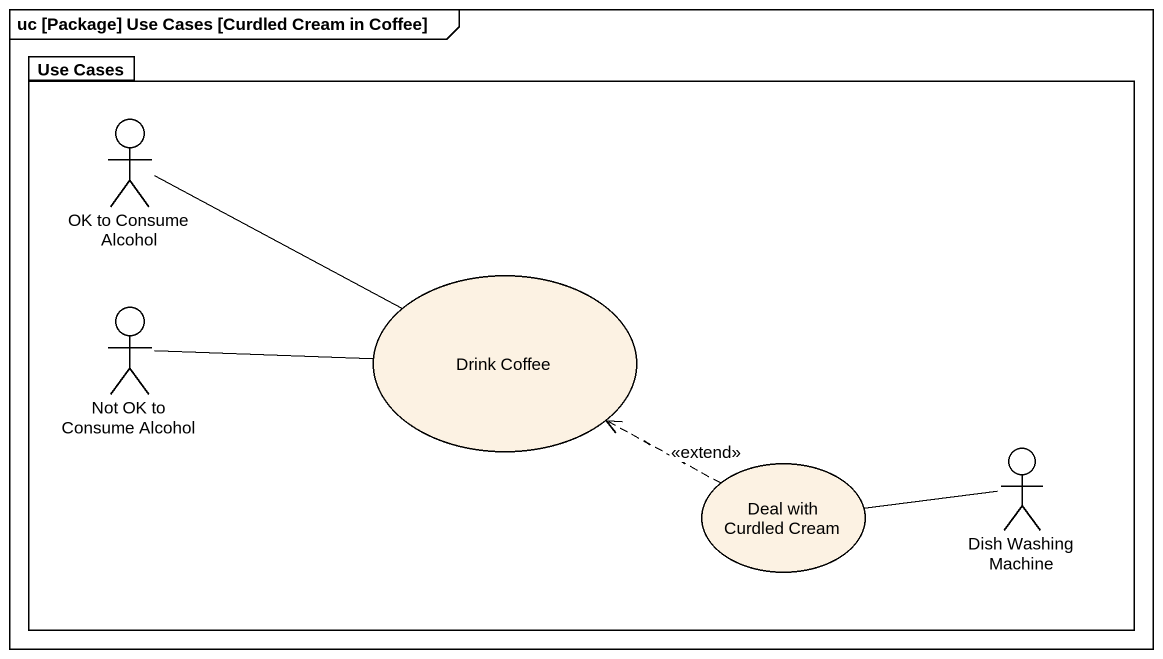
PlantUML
@startuml
mainframe uc [Package] Use Cases [Curdled Cream in Coffee]
package "Use Cases" as Use_Cases {
  actor "OK to Consume Alcohol" as OK_to_Consume_Alcohol
  usecase "Drink Coffee" as Drink_Coffee
  actor "Not OK to Consume Alcohol" as Not_OK_to_Consume_Alcohol
  usecase "Deal with Curdled Cream" as Deal_with_Curdled_Cream
  actor "Dish Washing Machine" as Dish_Washing_Machine
}
OK_to_Consume_Alcohol -right- Drink_Coffee
Not_OK_to_Consume_Alcohol -right- Drink_Coffee
Deal_with_Curdled_Cream .left.> Drink_Coffee : <<extend>>
Deal_with_Curdled_Cream -right- Dish_Washing_Machine
@enduml
